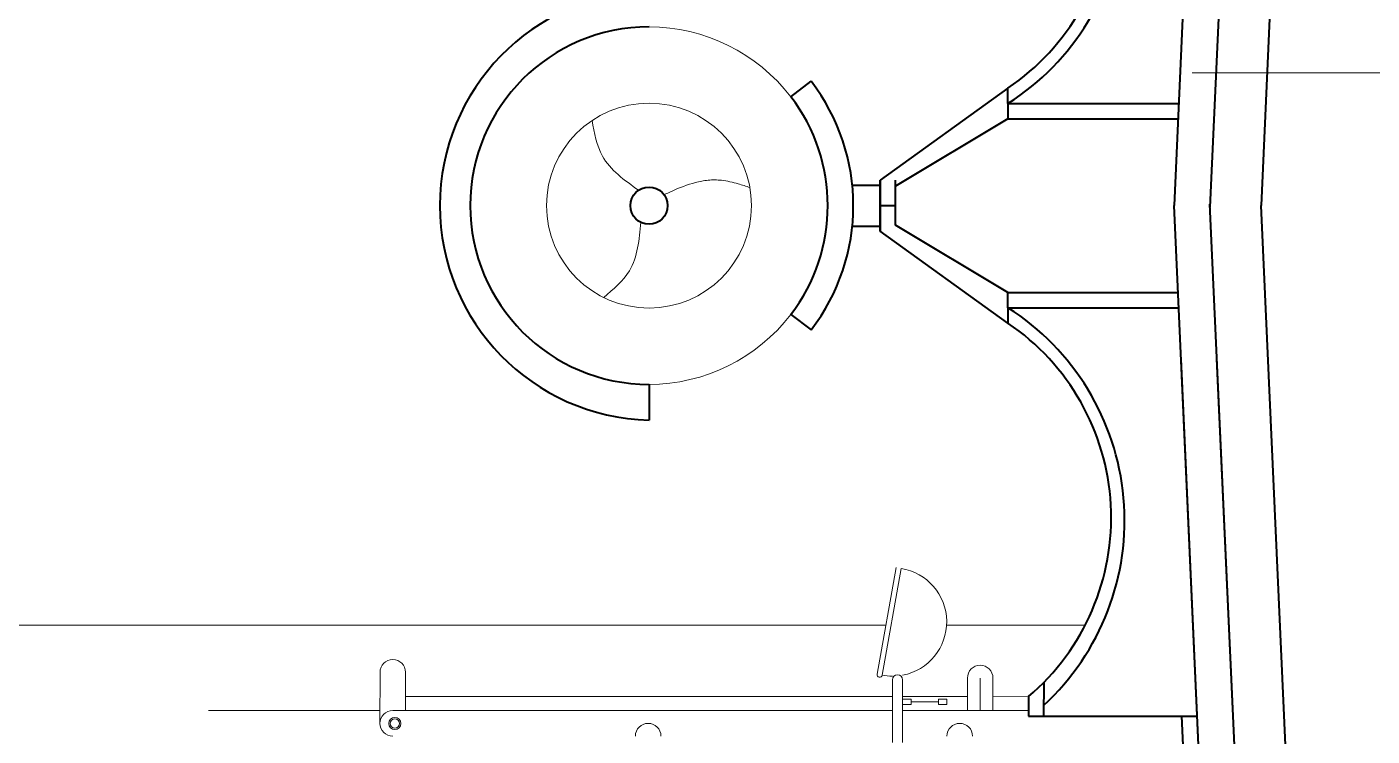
# Model space of a CAD drawing. Header units: millimetres. Extents: x 73 to 57768, y -40361 to 10065.
# Drawn here: x 3663 to 3926.4, y 7109.1 to 7248 of the extents above; entities that cross this region are included whole.
import ezdxf

# ---------------------------------------------------------------- set-up
doc = ezdxf.new("R2010")
doc.units = ezdxf.units.MM
doc.layers.add('hec', color=253, linetype='Continuous', lineweight=5)
doc.layers.add('pogled', color=7, linetype='Continuous', lineweight=5, true_color=0x8db1c3)
doc.layers.add('presjek', color=7, linetype='Continuous', lineweight=40, true_color=0xe37da2)

msp = doc.modelspace()

# ---------------------------------------------------------------- linework, layer by layer
at = {"layer": 'hec'}
msp.add_line((3891.137, 7238.993), (4118.838, 7238.993), dxfattribs=at)
at = {"layer": 'pogled', "linetype": 'Continuous'}
for p, q in [((3829.442, 7121.233), (3833.163, 7142.15)), ((3829.442, 7121.233), (3833.163, 7142.15)), ((3830.426, 7121.058), (3834.147, 7141.975)), ((3830.426, 7121.058), (3834.147, 7141.975)), ((3732.132, 7121.627), (3732.128, 7111.627)), ((3732.132, 7121.627), (3732.128, 7111.627)), ((3737.132, 7114.127), (3737.132, 7121.627)), ((3737.132, 7114.127), (3737.132, 7121.627)), ((3832.449, 7107.89), (3832.449, 7120.134)), ((3832.449, 7107.89), (3832.449, 7120.134)), ((3834.449, 7107.89), (3834.449, 7120.134)), ((3834.449, 7107.89), (3834.449, 7120.134)), ((3847.128, 7120.502), (3847.128, 7114.127)), ((3847.128, 7120.502), (3847.128, 7114.127)), ((3849.628, 7120.502), (3849.628, 7114.127)), ((3849.628, 7120.502), (3849.628, 7114.127)), ((3852.128, 7114.127), (3852.128, 7120.502)), ((3852.128, 7114.127), (3852.128, 7120.502)), ((3852.128, 7120.127), (3852.128, 7114.127)), ((3852.128, 7120.127), (3852.128, 7114.127)), ((3832.449, 7116.877), (3737.132, 7116.877)), ((3832.449, 7116.877), (3737.132, 7116.877)), ((3847.128, 7116.877), (3834.449, 7116.877)), ((3847.128, 7116.877), (3834.449, 7116.877)), ((3836.09, 7115.83), (3841.487, 7115.83)), ((3836.09, 7115.83), (3841.487, 7115.83)), ((3859.063, 7116.846), (3852.128, 7116.864)), ((3859.063, 7116.846), (3852.128, 7116.864)), ((3832.449, 7114.127), (3734.628, 7114.127)), ((3832.449, 7114.127), (3734.628, 7114.127))]:
    msp.add_line(p, q, dxfattribs=at)
at = {"layer": 'pogled'}
for p, q in [((3831.147, 7130.822), (3399.242, 7130.822)), ((3870.156, 7130.822), (3843.052, 7130.822)), ((3732.129, 7114.127), (3698.524, 7114.127)), ((3732.129, 7114.127), (3698.524, 7114.127)), ((3734.628, 7114.127), (3823.952, 7114.127)), ((3734.628, 7114.127), (3823.952, 7114.127)), ((3859.063, 7114.127), (3834.449, 7114.127)), ((3859.063, 7114.127), (3834.449, 7114.127))]:
    msp.add_line(p, q, dxfattribs=at)
at = {"layer": 'pogled', "linetype": 'Continuous'}
for points in [[(3834.449, 7115.325), (3834.449, 7116.335), (3836.09, 7116.335), (3836.09, 7115.325)], [(3834.449, 7115.325), (3834.449, 7116.335), (3836.09, 7116.335), (3836.09, 7115.325)], [(3841.487, 7115.325), (3841.487, 7116.335), (3843.128, 7116.335), (3843.128, 7115.325)], [(3841.487, 7115.325), (3841.487, 7116.335), (3843.128, 7116.335), (3843.128, 7115.325)]]:
    msp.add_lwpolyline(points, close=True, dxfattribs=at)
at = {"layer": 'pogled'}
msp.add_circle((3784.795, 7213.009), 20.061, dxfattribs=at)
at = {"layer": 'pogled', "ltscale": 0.004}
for radius in [1.2, 1.2, 0.9, 0.9]:
    msp.add_circle((3735.036, 7111.598), radius, dxfattribs=at)
at = {"layer": 'pogled'}
for start, end in [(37.48364, 90), (37.48364, 90), (270, 322.51636), (270, 322.51636)]:
    msp.add_arc((3784.795, 7213.009), 35, start, end, dxfattribs=at)
at = {"layer": 'pogled', "linetype": 'Continuous'}
for centre, radius, start, end in [((3832.449, 7131.488), 10.624, 280.85079, 80.80041), ((3832.449, 7131.488), 10.624, 280.85079, 80.80041), ((3734.632, 7121.627), 2.5, 0, 180), ((3734.632, 7121.627), 2.5, 0, 180), ((3829.934, 7121.146), 0.5, 169.91254, 349.91254), ((3829.934, 7121.146), 0.5, 169.91254, 349.91254), ((3832.449, 7131.488), 10.624, 259.02468, 270), ((3832.449, 7131.488), 10.624, 259.02468, 270), ((3833.449, 7120.134), 1, 0, 180), ((3833.449, 7120.134), 1, 0, 180), ((3849.628, 7120.502), 2.5, 0, 180), ((3849.628, 7120.502), 2.5, 0, 180), ((3734.628, 7111.627), 2.5, 90, 270), ((3734.628, 7111.627), 2.5, 90, 270), ((3784.628, 7109.127), 2.5, 0, 180), ((3784.628, 7109.127), 2.5, 0, 180), ((3845.628, 7109.127), 2.5, 0, 180), ((3845.628, 7109.127), 2.5, 0, 180)]:
    msp.add_arc(centre, radius, start, end, dxfattribs=at)
at = {"layer": 'pogled'}
for points, knots in [([(3773.643, 7229.685), (3774.119, 7227.236), (3775.133, 7221.429), (3779.982, 7217.993), (3782.764, 7216.022)], [15.2513396, 15.2513396, 15.2513396, 15.2513396, 22.4924767, 32.2388312, 32.2388312, 32.2388312, 32.2388312]), ([(3773.643, 7229.685), (3774.119, 7227.236), (3775.133, 7221.429), (3779.982, 7217.993), (3782.764, 7216.022)], [15.2513396, 15.2513396, 15.2513396, 15.2513396, 22.4924767, 32.2388312, 32.2388312, 32.2388312, 32.2388312]), ([(3804.542, 7216.542), (3803.797, 7216.798), (3803.031, 7217.054), (3801.193, 7217.589), (3800.103, 7217.847), (3798.538, 7218.018), (3798.103, 7218.046), (3797.229, 7218.053), (3796.796, 7218.033), (3795.515, 7217.912), (3794.684, 7217.751), (3792.275, 7217.121), (3790.76, 7216.504), (3788.718, 7215.599), (3788.148, 7215.337), (3787.713, 7215.173)], [16.3864498, 16.3864498, 16.3864498, 16.3864498, 18.6467221, 18.6467221, 21.6661014, 21.6661014, 22.7979617, 22.7979617, 23.9298219, 23.9298219, 26.1935424, 26.1935424, 30.6615605, 30.6615605, 32.4321083, 32.4321083, 32.4321083, 32.4321083]), ([(3804.542, 7216.542), (3803.797, 7216.798), (3803.031, 7217.054), (3801.193, 7217.589), (3800.103, 7217.847), (3798.538, 7218.018), (3798.103, 7218.046), (3797.229, 7218.053), (3796.796, 7218.033), (3795.515, 7217.912), (3794.684, 7217.751), (3792.275, 7217.121), (3790.76, 7216.504), (3788.718, 7215.599), (3788.148, 7215.337), (3787.713, 7215.173)], [16.3864498, 16.3864498, 16.3864498, 16.3864498, 18.6467221, 18.6467221, 21.6661014, 21.6661014, 22.7979617, 22.7979617, 23.9298219, 23.9298219, 26.1935424, 26.1935424, 30.6615605, 30.6615605, 32.4321083, 32.4321083, 32.4321083, 32.4321083]), ([(3775.929, 7195.013), (3777.811, 7196.65), (3782.333, 7200.431), (3782.884, 7206.349), (3783.2, 7209.743)], [15.2513396, 15.2513396, 15.2513396, 15.2513396, 22.4924767, 32.2388312, 32.2388312, 32.2388312, 32.2388312]), ([(3775.929, 7195.013), (3777.811, 7196.65), (3782.333, 7200.431), (3782.884, 7206.349), (3783.2, 7209.743)], [15.2513396, 15.2513396, 15.2513396, 15.2513396, 22.4924767, 32.2388312, 32.2388312, 32.2388312, 32.2388312])]:
    msp.add_open_spline(points, degree=3, knots=knots, dxfattribs=at)
at = {"layer": 'presjek'}
for p, q in [((3903.043, 7553.015), (3887.588, 7213.009)), ((3903.043, 7553.015), (3887.588, 7213.009)), ((3920.065, 7553.015), (3904.611, 7213.009)), ((3920.065, 7553.015), (3904.611, 7213.009)), ((3909.765, 7546.744), (3894.581, 7212.691)), ((3909.765, 7546.744), (3894.581, 7212.691)), ((3812.568, 7234.307), (3816.536, 7237.35)), ((3812.568, 7234.307), (3816.536, 7237.35)), ((3855.06, 7233.009), (3855.06, 7236.009)), ((3855.06, 7233.009), (3855.06, 7236.009)), ((3855.06, 7233.009), (3855.06, 7230.009)), ((3855.06, 7233.009), (3855.06, 7230.009)), ((3855.06, 7233.009), (3888.497, 7233.009)), ((3855.06, 7233.009), (3888.497, 7233.009)), ((3855.06, 7230.009), (3888.361, 7230.009)), ((3855.06, 7230.009), (3888.361, 7230.009)), ((3824.795, 7217.009), (3830.06, 7217.009)), ((3824.795, 7217.009), (3830.06, 7217.009)), ((3830.06, 7218.009), (3830.06, 7208.009)), ((3830.06, 7208.009), (3830.06, 7218.009)), ((3830.06, 7208.009), (3830.06, 7218.009)), ((3830.06, 7218.009), (3830.06, 7208.009)), ((3833.06, 7209.209), (3833.06, 7218.009)), ((3833.06, 7209.209), (3833.06, 7218.009)), ((3909.765, 6879.273), (3894.581, 7213.327)), ((3909.765, 6879.273), (3894.581, 7213.327)), ((3830.06, 7213.009), (3833.06, 7213.009)), ((3830.06, 7213.009), (3833.06, 7213.009)), ((3903.043, 6873.002), (3887.588, 7213.009)), ((3903.043, 6873.002), (3887.588, 7213.009)), ((3920.065, 6873.002), (3904.611, 7213.009)), ((3920.065, 6873.002), (3904.611, 7213.009)), ((3824.795, 7209.009), (3830.06, 7209.009)), ((3824.795, 7209.009), (3830.06, 7209.009)), ((3855.06, 7193.009), (3855.06, 7196.009)), ((3855.06, 7193.009), (3855.06, 7196.009)), ((3855.06, 7196.009), (3888.361, 7196.009)), ((3855.06, 7196.009), (3888.361, 7196.009)), ((3855.06, 7193.009), (3855.06, 7190.009)), ((3855.06, 7193.009), (3855.06, 7190.009)), ((3855.06, 7193.009), (3888.497, 7193.009)), ((3855.06, 7193.009), (3888.497, 7193.009)), ((3812.568, 7191.71), (3816.536, 7188.667)), ((3812.568, 7191.71), (3816.536, 7188.667)), ((3903.043, 6873.002), (3888.952, 7183.002)), ((3903.043, 6873.002), (3888.952, 7183.002)), ((3909.765, 6879.273), (3895.959, 7183.002)), ((3909.765, 6879.273), (3895.959, 7183.002)), ((3784.795, 7178.009), (3784.795, 7171.009)), ((3784.795, 7178.009), (3784.795, 7171.009)), ((3862.074, 7119.653), (3862.049, 7113.002)), ((3862.074, 7119.653), (3862.049, 7113.002)), ((3859.063, 7116.853), (3859.063, 7113.013)), ((3859.063, 7116.853), (3859.063, 7113.013)), ((3859.063, 7113.002), (3892.134, 7113.002)), ((3859.063, 7113.002), (3892.134, 7113.002)), ((3899.906, 6876.005), (3889.134, 7113.002)), ((3899.906, 6876.005), (3889.134, 7113.002))]:
    msp.add_line(p, q, dxfattribs=at)
at = {"layer": 'presjek', "ltscale": 2}
for p, q in [((3855.06, 7236.009), (3830.06, 7218.009)), ((3855.06, 7236.009), (3830.06, 7218.009)), ((3855.06, 7230.009), (3833.06, 7216.809)), ((3855.06, 7230.009), (3833.06, 7216.809)), ((3855.06, 7190.009), (3830.06, 7208.009)), ((3855.06, 7190.009), (3830.06, 7208.009)), ((3855.06, 7196.009), (3833.06, 7209.209)), ((3855.06, 7196.009), (3833.06, 7209.209))]:
    msp.add_line(p, q, dxfattribs=at)
at = {"layer": 'presjek'}
msp.add_circle((3784.795, 7213.009), 3.634, dxfattribs=at)
msp.add_circle((3784.795, 7213.009), 3.634, dxfattribs=at)
for centre, radius, start, end in [((3828.549, 7274.639), 49.355, 302.49035, 47.24131), ((3828.549, 7274.639), 49.355, 302.49035, 47.24131), ((3829.258, 7274.108), 46.014, 304.10736, 49.62914), ((3829.258, 7274.108), 46.014, 304.10736, 49.62914), ((3785.869, 7213.009), 42.014, 91.4655, 268.5345), ((3785.869, 7213.009), 42.014, 91.4655, 268.5345), ((3784.795, 7213.009), 35, 90, 270), ((3784.795, 7213.009), 35, 90, 270), ((3784.795, 7213.009), 40, 322.51636, 37.48364), ((3784.795, 7213.009), 40, 322.51636, 37.48364), ((3784.795, 7213.009), 35, 322.51636, 37.48364), ((3784.795, 7213.009), 35, 322.51636, 37.48364), ((3828.549, 7151.379), 49.355, 312.75869, 57.50965), ((3828.549, 7151.379), 49.355, 312.75869, 57.50965), ((3829.258, 7151.91), 46.014, 310.37086, 55.89264), ((3829.258, 7151.91), 46.014, 310.37086, 55.89264)]:
    msp.add_arc(centre, radius, start, end, dxfattribs=at)

doc.saveas('drawing.dxf')
